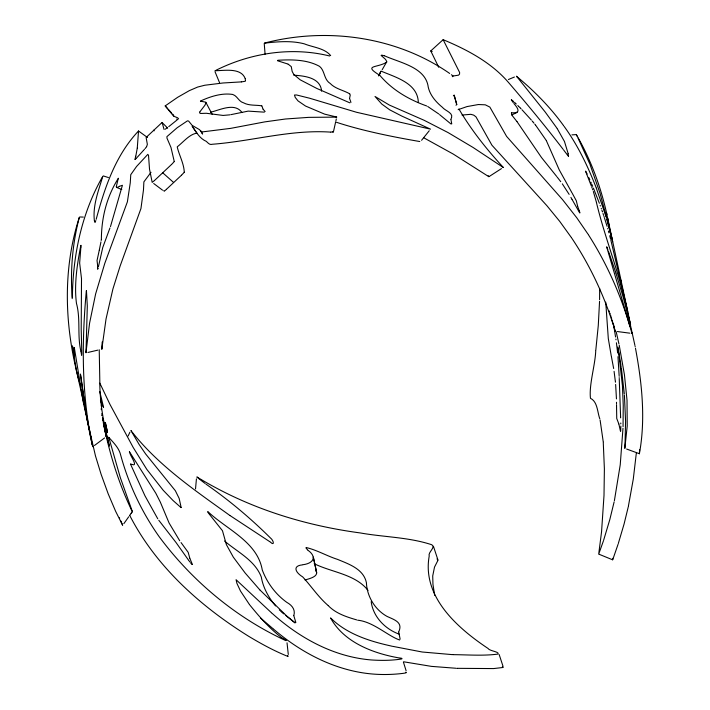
<?xml version="1.0" encoding="UTF-8"?>
<svg xmlns="http://www.w3.org/2000/svg" width="710" height="710" viewBox="0 0 710 710"><rect width="100%" height="100%" fill="white"/><g stroke="black" fill="none" stroke-linecap="round" stroke-linejoin="round"><path stroke-width="1.06" d="M101.823 349.187L101.867 347.802M72.385 297.463C72.828 255.84 81.526 213.683 102.24 177.243M599.595 299.682L599.666 288.411M599.551 301.359L598.281 325.491L595.814 350.074M295.848 622.528L293.86 615.845M623.052 426.586L623.238 405.41L622.448 386.178M622.99 428.272L620.229 464.828L614.39 500.683M102.204 341.954L101.885 347.554M200.433 101.068C210.231 96.542 221.839 92.735 232.72 94.465C237.397 95.912 238.675 101.645 243.61 102.852C249.201 105.87 255.733 104.805 261.724 105.843M137.287 148.079L135.823 156.014M137.287 148.026L138.521 130.995L147.529 137.527M400.138 639.186L398.745 632.113M625.022 444.708L625.581 421.261L624.418 395.213M624.995 445.188L624.827 448.383L627.223 425.991L627.019 400.209L624.436 374.711L619.226 345.229M568.55 156.147L568.098 153.458M639.63 449.723L639.595 450.211M639.568 450.451L639.364 453.681M195.516 488.95L196.43 478.859M80.887 247.169L80.993 245.332M636.311 453.255L633.293 479.037L628.332 506.523M80.878 247.231L79.653 263.082L81.508 278.684L81.206 329.333L81.836 354.325M86.087 351.716L89.575 323.21L95.619 293.958L104.805 263.312L127.383 201.835L130.258 182.86L130.755 174.695L136.56 166.477L147.813 154.372L148.523 155.366L149.508 169.113L152.188 182.363L154.443 180.553M86.07 351.92L85.981 352.781L87.312 306.134L86.451 290.736M450.939 119.218L451.569 117.567M101.974 347.989L106.038 318.941L112.908 289.014L120.15 265.948L140.953 208.536L143.473 189.996L143.881 181.875L151.008 172.317M101.938 348.291L101.832 349.134M595.743 350.642C595.131 365.801 588.909 384.563 590.463 398.31C597.642 401.656 597.376 412.395 599.835 418.909M74.257 347.58L74.319 356.083M612.694 558.335L612.606 559.808M101.37 239.128C101.539 217.331 106.722 196.865 118.366 178.237M101.326 239.465L101.166 240.477M134.962 159.235L135.761 156.227M100.944 241.879L99.311 250.053M130.534 464.171L144.955 495.784L157.744 518.77M245.465 80.745L245.234 78.748M451.755 123.868L450.921 119.537M118.339 178.512L118.135 179.248M98.45 266.623L102.728 247.612L109.952 227.963M614.132 501.863L609.837 519.498L603.624 540.257M628.181 507.197L624.081 524.007L618.312 543.487M335.91 120.798L336.327 118.934M335.493 122.652L333.514 131.465M99.285 250.177L97.03 260.579L97.527 264.519M98.113 268.114L97.927 268.868M72.216 298.644C70.183 271.46 72.358 243.814 79.307 217.411M77.709 375.696C64.521 324.142 62.755 268.522 79.271 217.544M620.673 431.165L620.833 426.08M96.178 219.328C104.681 187.609 115.481 155.357 138.521 130.995M74.284 347.465L83.185 401.656L89.806 431.449M80.807 245.536C77.381 263.037 73.92 284.426 76.485 303.463C80.727 318.95 77.177 335.626 80.842 351.006M95.823 220.526L95.184 222.274M382.202 69.704L386.817 61.628L385.512 59.347L381.101 55.407M618.055 544.313L612.694 559.808M117.878 180.074L116.289 186.739M86.345 290.727C81.801 340.392 81.428 392.355 91.625 441.806M603.385 541.02L598.699 554.102L601.556 531.826L604.006 495.411L604.387 468.848L603.26 442.232M349.817 93.968L350.243 95.104L349.577 98.299M386.737 62.125C377.418 68.222 362.411 64.672 379.823 75.34C392.222 89.966 408.827 99.613 426.719 105.976M102.755 176.453C98.539 190.653 92.655 205.412 94.35 220.411M110.476 226.588L122.422 185.283L119.608 186.26M199.767 112.065L199.723 113.076L200.699 113.467L206.299 113.272L223.082 115.437L230.031 114.825M128.128 435.993L129.903 432.204M181.148 507.49L179.168 498.438L175.343 490.699L145.63 453.956L139.142 444.487L131.013 430.686M378.652 75.908L380.72 71.728L378.812 75.491M199.874 111.834L204.995 105.133L206.006 102.666M378.803 75.615L380.196 73.148M451.595 117.514C453.184 112.748 444.815 110.582 442.312 107.228C436.002 102.054 430.056 95.291 428.245 87.126C425.743 67.264 400.28 62.897 384.527 55.815M639.39 453.681C645.789 418.811 641.938 382.867 635.485 348.291M131.164 513.357L132.06 512.079L129.939 515.078M123.859 523.643L128.723 516.791M178.609 118.588L177.42 119.671M146.633 146.659L147.352 144.352L146.127 137.562M146.429 146.934L145.133 148.55M511.395 112.899L512.07 115.384L516.969 121.596M421.589 140.287L429.248 130.738M144.494 149.286L143.89 149.961M136.48 158.117L143.455 150.431M136.054 158.578L135.06 159.51M146.384 137.225L161.862 122.679M434.689 595.37L432.958 584.383L432.718 575.943L434.511 567.104L437.928 560.376L437.032 558.859M101.308 405.818L102.045 405.064L100.429 399.934M108.026 438.061L108.772 437.316C113.458 442.694 119.04 447.886 120.691 455.146C128.661 484.3 141.654 511.928 159.129 536.627C191.913 580.807 235.755 617.549 285.81 640.615C288.473 641.059 281.062 637.749 280.29 636.604C268.726 627.551 259.026 616.342 249.805 604.991M106.748 432.958L107.494 432.204L105.329 422.477L103.829 423.976M154.718 180.287L171.589 164.418M166.761 189.011L181.556 175.148M166.486 189.286L164.188 191.292L163.832 190.404M171.891 164.143L174.269 161.56M181.84 174.882L184.289 172.228M438.221 66.234L430.775 50.934L443.138 39.68C467.26 49.727 491.347 62.48 508.608 82.6C527.361 104.37 545.67 126.549 563.145 149.357M453.388 95.868L454.16 95.167L456.761 104.547L455.989 105.249M458.127 109.668L466.994 106.589L478.345 104.539L485.294 104.814L489.847 107.077L506.629 136.418L562.489 199.572L576.777 217.792L588.137 234.309M452.297 76.707L453.078 76.014L458.545 75.162L459.547 74.097L459.61 72.429L443.138 39.68M245.154 81.277L241.364 81.898M176.941 120.061L168.731 126.664M167.134 127.915L165.261 129.193M94.474 445.481L104.547 437.972M173.515 116.014L165.199 105.905L177.642 97.314L189.295 90.658L197.637 87.055L204.799 85.236L223.082 82.981L241.285 81.898M130.631 464.003L132.149 464.464M511.519 112.783C520.119 113.369 519.383 109.695 513.925 103.553M501.482 168.589L489.341 176.408M119.475 186.339L117.159 187.476L116.316 186.961M333.372 131.98L330.691 132.104M336.7 117.115L308.664 117.363L285.464 119.005L264.821 121.88L230.75 128.35L202.962 131.829L201.258 131.607L199.412 129.584L192.179 125.404L188.612 121.064L187.449 120.851L177.074 127.818L166.912 136.648L167.001 138.193L170.977 147.449L174.243 161.436M517.182 112.411L511.768 114.931M216.301 70.121C251.012 52.833 291.766 46.611 329.626 55.992M215.662 70.405L215.05 70.663M508.422 79.511L514.422 77.026M210.542 112.242C220.135 109.952 234.824 102.24 241.995 112.562M399.623 640.003C387.758 635.885 373.194 621.703 357.662 620.194M305.034 579.999C309.329 578.641 320.077 576.413 315.551 570.059M264.519 43.079C326.591 26.856 396.642 36.512 449.661 73.45M303.135 564.698C313.554 563.296 317.113 556.817 307.962 550.268M302.567 564.867C292.076 565.781 295.582 572.615 302.691 576.893C311.291 586.238 318.337 597.048 328.047 605.435M277.823 60.27C291.766 59.462 307.084 59.48 319.527 66.358C325.073 70.814 323.698 79.502 330.23 83.496C335.484 88.972 343.356 90.126 349.648 93.791M87.933 352.453L97.838 350.128M230.998 114.629L248.189 111.115L264.351 112.153M462.006 115.047L470.828 114.319L473.712 115.135L475.966 116.83L491.932 145.213L546.931 205.731L559.702 221.351L571.426 237.619M215.405 70.716C224.573 70.654 240.983 67.45 245.198 78.57M306.161 547.525C317.033 550.055 326.99 556.045 337.596 559.4C348.965 564.157 363.538 568.967 366.404 582.67C366.946 596.391 374.969 609.695 386.977 616.378C394.219 619.759 403.271 622.164 398.727 631.856M264.67 43.15C277.814 41.624 291.357 40.47 304.341 43.851C312.959 47.384 324.559 48.067 330.665 55.611M181.023 507.579L173.027 500.497L163.211 490.273L146.784 469.337L133.196 447.469L110.032 404.522L99.853 383.178L99.231 349.728M575.641 134.643L571.941 134.873M503.23 167.445L473.073 147.467L448.045 132.566L424.145 120.292L389.346 105.053L375.022 96.48L381.802 104.077L389.71 109.828L401.807 116.076L430.526 129.149L356.482 112.26L309.693 98.246L296.585 94.98L294.472 95.033L295.227 97.412L298.022 100.909L305.531 106.038L324.603 114.132L336.691 117.026M330.354 132.104C290.47 129.433 251.935 141.254 212.53 144.237C209.583 145.239 208.119 142.976 206.29 141.352C199.998 138.654 196.688 132.859 193.147 127.498M79.662 216.976L83.372 217.091M453.291 654.655C468.174 654.78 483.261 656.022 498.083 654.079C499.547 651.62 489.403 651.061 488.001 648.425C457.524 628.101 421.891 596.817 429.195 556.107C427.837 552.069 436.011 547.463 431.795 544.756C408.774 537.124 383.941 537.177 360.227 532.935C309.418 526.137 259.416 511.395 214.251 486.909C208.447 483.821 202.35 480.262 196.856 476.942C199.199 479.117 202.403 481.344 205.057 483.448M457.79 668.341L493.627 668.572L503.257 667.453L502.387 666.539M452.021 654.602L422.157 652.002L392.231 646.251M452.447 654.62L453.007 654.638M456.947 668.305L457.506 668.332M456.104 668.27L431.387 666.37L403.963 661.835M293.762 75.171C304.519 75.934 320.494 77.488 321.603 91.191M488.87 176.71L453.282 154.088L424.021 137.926M381.607 55.105L384.332 55.762M399.908 658.046C401.7 657.975 403.28 658.942 400.573 659.146C390.811 660.584 380.88 660.611 371.055 659.936C333.691 656.83 299.505 638.033 272.019 613.262M399.295 657.975C372.972 653.351 344.075 642.39 330.611 618.073M617.372 331.543L629.859 333.176M332.342 131.687L333.363 131.891M568.444 156.306L563.669 150.059M405.756 672.175C408.143 672.84 403.191 673.328 402.481 673.444C388.902 675.059 375.084 674.89 361.585 672.654C328.668 667.16 298.706 650.6 273.519 629.113M200.69 101.219L205.776 102.169L212.201 114.363M349.87 102.852L316.864 88.475L300.17 79.804L293.78 74.461L292.165 71.426L291.26 66.616L288.154 64.148M391.529 646.091C369.724 641.308 346.879 634.083 330.753 618.082M177.882 117.904L173.728 116.191M356.695 619.901C346.524 616.91 335.803 613.511 328.251 605.63M103.216 175.902L108.461 177.562M314.175 563.687C331.694 572.402 355.266 574.097 368.037 590.4M335.386 121.916C362.073 130.862 394.733 137.225 419.779 141.53M380.977 71.071C395.603 77.328 417.977 83.185 418.323 102.577M626.646 449.048L639.373 453.69M430.775 50.934L432.204 51.475M116.688 187.449L121.8 189.534M599.267 554.332L612.171 559.622M287.834 64.015L277.495 60.74M295.041 622.83L285.784 615.481M451.019 124.01L439.57 114.621M294.969 622.803L287.133 616.378M207.879 511.591C226.508 529.429 257.357 541.641 262.256 569.935C267.067 582.786 275.586 594.288 286.76 602.328C291.899 605.142 295.697 609.686 293.816 615.588M511.431 99.746L513.543 101.459M132.246 464.509C138.53 466.923 129.859 455.048 129.948 453.175M399.304 634.199C385.193 629.175 373.167 616.901 371.179 601.716M427.731 106.491L438.807 113.982M261.919 105.932L262.94 108.967M287.514 655.694C290.026 657.14 285.606 655.614 284.941 655.215C272.427 649.961 260.499 643.393 248.864 636.417C200.451 606.331 155.943 566.615 129.646 515.274M230.013 515.558L269.836 541.73M229.818 515.433C195.214 490.583 159.209 466.15 132.442 432.47M270.306 542.058C275.027 546.567 273.554 540.203 270.466 537.994C250.55 518.229 228.975 500.089 205.9 484.078M451.374 74.719L453.078 76.014M153.688 183.499L162.563 190.173M224.546 541.011C237.353 552.034 254.961 560.27 261.307 577.053C263.135 587.836 268.655 597.58 275.569 605.923M273.084 628.758L260.614 618.082M283.76 613.893L281.666 612.118M271.593 612.899L236.075 579.715L236.945 583.451L240.495 591.048L249.458 604.547M153.484 130.223L154.177 130.835M162.59 172.672L173.586 182.452M280.681 611.239L281.169 611.674M514.475 102.311L515.416 103.19M286.787 616.058L259.931 589.983M516.472 76.272C534.018 90.729 550.17 107.05 563.5 125.528M515.682 103.438L516.276 104.015M279.305 609.925L279.749 610.36M164.063 129.46L162.12 122.519L167.649 128.12M191.984 564.494L190.599 562.87M517.821 105.524L518.477 106.172M518.815 106.518L520.022 107.734M307.652 549.948L306.01 548.049M520.377 108.089L521.087 108.816M522.001 109.766L531.337 120.034M488.196 175.707L488.933 176.63M259.825 589.868L245.154 573.005L233.324 557.164L226.383 544.632L222.47 530.725L209.574 514.528M165.199 105.905L167.658 108.612M168.27 109.287L171.341 112.677M172.565 114.035L173.799 115.384M517.368 77.328L516.507 76.316M129.424 451.711L155.792 493.202L160.318 502.103L169.095 523.022L179.719 540.763M517.599 77.594L545.209 112.029L556.906 128.12M532.18 121.02L532.837 121.792M533.157 122.164L533.973 123.158M534.825 124.188L535.393 124.889M209.299 514.191L207.693 512.025M535.668 125.226L546.176 140.34M517.058 121.712L541.473 157.487L556.516 176.24M197.131 133.178C189.81 133.799 183.144 142.328 177.216 146.855C179.026 154.993 183.872 163.256 184.272 172.104M557.039 176.905L560.731 181.671M176.781 118.943L177.216 119.493M131.865 431.742L131.084 430.695M189.96 562.045L189.046 560.838M181.059 542.582L188.185 552.345L189.765 558.087M513.303 102.71L511.324 99.888M188.656 560.314L176.018 542.502L158.783 520.27M585.635 171.11L587.126 173.985M563.944 126.14C577.585 144.849 587.702 165.865 596.054 187.387M562.311 183.828L569.145 194.38M192.099 126.256L196.235 132.229M579.626 212.769L572.038 199.404M571.781 238.143C589.637 264.839 603.5 294.162 613.245 324.754M265.132 111.541L263.073 109.207M557.172 128.528L564.468 141.485L568.062 153.298M588.484 234.859C606.642 263.25 620.522 294.33 630.001 326.662M200.886 131.243L202.616 134.039L200.637 130.809M571.79 192.481L559.24 169.859L546.345 140.633M572.171 193.129L576.298 200.735L577.629 206.175M576.813 135.53L576.334 134.714L576.937 135.743M606.793 246.965L607.84 249.6M570.893 197.398L571.941 199.235M577.39 136.515C591.27 160.744 600.9 187.28 606.908 214.5M458.9 108.967C471.325 130.063 486.687 149.446 503.284 167.382M576.928 135.912L577.257 136.56M578.064 138.139L589.62 163.477M102.045 405.064L103.571 407.327L99.764 391.592M131.377 509.736L132.379 511.635L120.283 477.484L108.772 437.316M131.315 509.611C118.659 483.022 109.917 454.675 103.935 425.885M620.647 279.776L621.365 283.059M438.381 66.571L438.7 67.264M588.874 177.695L589.832 179.807M129.646 452.51L129.38 451.853M590.862 182.115L591.323 183.198M121.312 522.143L121.756 523.155M121.135 521.726L120.753 520.865M121.996 523.705L122.635 525.249L115.632 511.315L108.177 493.796L101.104 474.289L95.468 455.882L86.851 418.749L80.425 374.037C83.638 394.724 86.584 420.409 91.812 442.614M591.812 184.316L592.672 186.339M456.761 104.547L454.169 95.238M593.427 188.114L599.373 203.264M214.988 71.657L219.505 82.573M119.466 517.812L119.653 518.256M589.948 164.294L599.994 193.129L610.351 231.637M596.231 187.848L606.127 217.029M591.341 186.002L585.652 171.438M591.705 186.978L592.158 188.177M579.174 210.595L577.691 206.379M592.495 189.1L592.788 189.889M579.262 210.817L579.955 212.867M620.425 431.05L618.889 424.101M600.163 205.412L600.376 206.015M608.417 251.18L615.41 271.504M601.219 208.376L601.423 208.944M593.347 191.469L596.391 202.226M601.911 210.346L602.098 210.888M602.284 211.42L602.471 211.953M189.827 558.273L192.357 564.397M94.749 222.052L94.386 220.553M602.994 213.479L603.651 215.441M437.928 559.906L433.437 546.283M109.304 446.022L108.453 441.798M603.97 216.408L604.254 217.296M499.166 654.558L503.026 666.308M604.538 218.174L607.077 226.33M615.552 271.948L615.889 272.986M615.987 273.288L623.566 298.466M614.043 327.274L613.866 326.724M403.386 662.013L406.102 670.702M614.283 328.038L615.277 331.277L614.887 329.839M618.827 423.897L616.741 418.492L616.52 404.709M609.286 310.962L609.517 311.734M609.97 313.216L610.183 313.935M610.591 315.302L610.982 316.616M109.207 445.729L103.332 422.583M611.337 317.796L611.674 318.923M611.993 320.006L612.419 321.452M612.553 321.887L613.041 323.538M613.254 324.284L614.576 328.783M607.689 228.416L607.849 228.966M606.81 219.372L610.609 233.466M608.434 231.052L608.932 232.845M623.646 298.777L629.814 322.349L634.944 345.504M631.297 331.188L631.935 333.452L631.598 332.138M79.635 383.01L79.813 383.657M631.208 330.674L606.722 247.044M78.934 380.418L79.112 381.075M609.712 235.738L610.591 239.146M74.168 355.843L72.447 345.903L76.431 370.682L83.434 401.674M78.419 378.457L77.887 376.389M91.031 436.197L91.244 437.014M90.561 434.369L90.152 432.789M610.866 240.211L612.943 249.032M610.84 234.371L611.053 235.232M611.354 356.491L608.301 338.555L605.736 302.123M99.79 383.134C99.995 402.978 103.403 422.468 108.399 441.531M611.248 236.013L612.659 241.782M625.803 304.501C618.197 270.093 604.37 236.075 596.418 202.359M625.829 304.634L630.569 324.905M103.234 420.755L102.559 417.986M81.686 355.55L80.904 351.255M611.514 357.148L613.662 368.517M88.377 423.577L88.146 422.636M107.494 432.204L106.464 427.784M87.712 420.817L87.303 419.086M616.173 331.739L618.925 343.853M92.22 444.389L92.788 446.714L92.131 443.99M610.538 232.427L611.825 238.001M101.885 415.164L102 415.661M102.914 420.79L102.604 419.459M86.984 417.755L86.496 415.652M92.051 443.59L92.167 444.061M92.211 444.274L91.936 443.084M83.594 402.357L84.135 404.753M91.803 442.499L91.98 443.333M86.247 414.56L85.706 412.155M91.732 442.206L91.865 442.862M611.896 238.311L612.029 238.897M600.101 420.071L603.225 441.718M106.367 427.331L105.329 422.477M316.731 572.89L313.296 557.066M316.518 571.878L313.518 558.14M627.303 309.658L613.094 249.725M106.216 436.623L103.411 421.261M85.555 411.463L85.102 409.324M627.338 309.8L627.72 311.557M84.357 405.765L84.854 408.126M606.482 212.618L628.385 314.663M629.042 317.76L628.492 315.187M629.078 317.956L630.56 324.843M106.163 436.384L104.734 429.443M103.837 425.432L103.394 423.231M607.716 218.281L610.547 233.821M635.122 346.418L635.21 346.879M104.654 429.009L103.243 421.412M617.878 346.986L618.312 349.844M622.342 288.26L622.794 290.718M624.596 300.729L624.427 299.789M623.034 292.041L623.433 294.277M623.762 296.105L623.948 297.144M103.092 420.586L102.657 418.039M618.064 348.069L620.975 365.472M613.449 323.884L613.777 325.828M613.884 326.476L615.57 337.019M102.204 415.341L101.912 413.495M349.604 98.548L350.962 102.4M618.366 350.225L618.437 350.687M621.215 367.079L621.135 366.537M101.175 408.729L101.317 409.688M610.99 236.758L611.132 237.743M621.365 368.046L624.321 393.97M618.738 352.666L622.404 385.601M615.987 339.788L615.881 339.078M97.634 269.196L97.554 264.848M614.079 371.348L615.259 380.764M616.413 342.761L617.496 351.681M288.287 654.451L287.026 642.798M615.322 381.341L615.41 382.22M617.549 352.204L617.629 353.003M620.7 280.769L620.629 279.944M615.632 384.465L616.457 398.922M617.984 356.704L619.138 375.696M620.895 282.864L620.957 283.68M265.087 54.226L264.226 43.434M620.611 417.107L619.235 378.474M619.173 376.815L619.2 377.365M620.638 417.844L620.62 417.356M620.78 423.018L620.797 423.861M616.502 402.259L616.52 403.724"/></g></svg>
